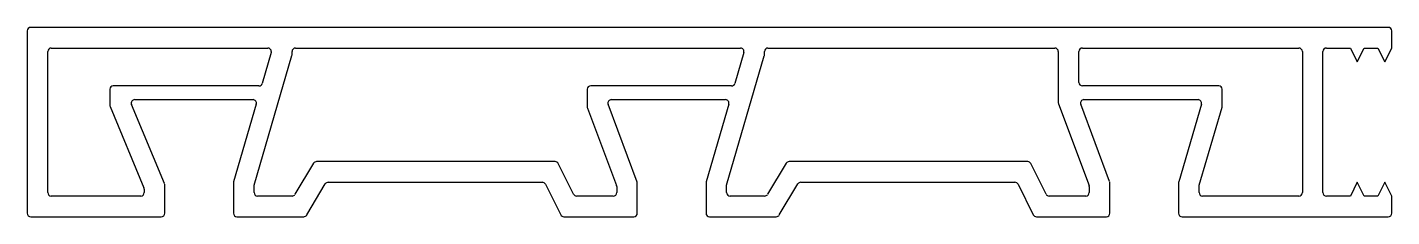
# Model space of a CAD drawing. Extents: x -93 to 105, y 12 to 39.
import ezdxf

# ---------------------------------------------------------------- set-up
doc = ezdxf.new("R2010")
doc.units = 0
doc.layers.get('0').update_dxf_attribs({"linetype": 'CONTINUOUS'})

msp = doc.modelspace()

# ---------------------------------------------------------------- linework, layer by layer
for p, q in [((-93.11, 38.83), (-93.11, 12.33)), ((104.89, 39.33), (-92.61, 39.33)), ((105.39, 36.33), (105.39, 38.83)), ((-90.11, 15.33), (-90.11, 35.83)), ((-89.61, 36.33), (-58.11, 36.33)), ((-57.61, 35.83), (-57.61, 35.69)), ((-54.59, 35.4), (-54.59, 35.83)), ((-54.09, 36.33), (10.66, 36.33)), ((14.14, 35.33), (14.14, 35.83)), ((14.64, 36.33), (56.39, 36.33)), ((56.89, 35.83), (56.89, 28.38)), ((59.89, 31.33), (59.89, 35.83)), ((60.39, 36.33), (91.89, 36.33)), ((92.39, 35.83), (92.39, 15.33)), ((95.39, 15.33), (95.39, 35.83)), ((95.89, 36.33), (99.39, 36.33)), ((99.39, 36.33), (100.39, 34.33)), ((100.39, 34.33), (101.39, 36.33)), ((101.39, 36.33), (103.39, 36.33)), ((103.39, 36.33), (104.39, 34.33)), ((104.39, 34.33), (105.39, 36.33)), ((-60.11, 16.4), (-54.61, 35.26)), ((-57.61, 35.69), (-58.92, 31.19)), ((8.64, 16.4), (14.12, 35.19)), ((11.14, 35.69), (9.83, 31.19)), ((-81.11, 30.33), (-81.11, 28.03)), ((-59.4, 30.83), (-80.61, 30.83)), ((-11.64, 30.33), (-11.64, 27.79)), ((9.35, 30.83), (-11.14, 30.83)), ((80.23, 30.83), (60.39, 30.83)), ((80.73, 27.9), (80.73, 30.33)), ((-81.07, 27.84), (-76.15, 16.03)), ((-73.15, 16.63), (-77.94, 28.14)), ((-77.48, 28.83), (-60.27, 28.83)), ((-59.79, 28.19), (-63.09, 16.9)), ((-4.36, 16.83), (-8.6, 28.16)), ((-8.14, 28.83), (8.48, 28.83)), ((8.96, 28.19), (5.66, 16.9)), ((56.92, 28.2), (61.36, 16.37)), ((64.36, 16.92), (60.15, 28.16)), ((60.61, 28.83), (77.23, 28.83)), ((77.71, 28.19), (74.41, 16.9)), ((-11.6, 27.61), (-7.39, 16.37)), ((77.39, 16.4), (80.71, 27.76)), ((-51.45, 19.59), (-54.16, 15.08)), ((-16.31, 19.83), (-51.02, 19.83)), ((-13.64, 15.11), (-15.86, 19.56)), ((17.3, 19.59), (14.59, 15.08)), ((52.44, 19.83), (17.73, 19.83)), ((55.11, 15.11), (52.89, 19.56)), ((-73.11, 12.33), (-73.11, 16.43)), ((-63.11, 16.76), (-63.11, 12.33)), ((-60.11, 15.33), (-60.11, 16.4)), ((-52.46, 12.08), (-49.75, 16.59)), ((-49.32, 16.83), (-18.17, 16.83)), ((-17.72, 16.56), (-15.5, 12.11)), ((-7.36, 16.2), (-7.36, 15.33)), ((-4.36, 12.33), (-4.36, 16.83)), ((5.64, 16.76), (5.64, 12.33)), ((8.64, 15.33), (8.64, 16.4)), ((16.29, 12.08), (19, 16.59)), ((19.43, 16.83), (50.58, 16.83)), ((51.03, 16.56), (53.25, 12.11)), ((61.39, 16.2), (61.39, 15.33)), ((64.39, 12.33), (64.39, 16.74)), ((74.39, 16.76), (74.39, 12.33)), ((77.39, 15.33), (77.39, 16.4)), ((100.39, 16.83), (99.39, 14.83)), ((101.39, 14.83), (100.39, 16.83)), ((104.39, 16.83), (103.39, 14.83)), ((105.39, 14.83), (104.39, 16.83)), ((-76.61, 14.83), (-89.61, 14.83)), ((-76.11, 15.83), (-76.11, 15.33)), ((-54.59, 14.83), (-59.61, 14.83)), ((-7.86, 14.83), (-13.19, 14.83)), ((14.16, 14.83), (9.14, 14.83)), ((60.89, 14.83), (55.56, 14.83)), ((91.89, 14.83), (77.89, 14.83)), ((99.39, 14.83), (95.89, 14.83)), ((103.39, 14.83), (101.39, 14.83)), ((105.39, 12.33), (105.39, 14.83)), ((-92.61, 11.83), (-73.61, 11.83)), ((-62.61, 11.83), (-52.89, 11.83)), ((-15.05, 11.83), (-4.86, 11.83)), ((6.14, 11.83), (15.86, 11.83)), ((53.7, 11.83), (63.89, 11.83)), ((74.89, 11.83), (104.89, 11.83))]:
    msp.add_line(p, q)
for centre, start, end in [((-92.61, 38.83), 90, 180), ((104.89, 38.83), 0, 90), ((-89.61, 35.83), 90, 180), ((-58.11, 35.83), 0, 90), ((-54.09, 35.83), 90, 180), ((10.66, 35.83), 343.7398, 90), ((14.64, 35.83), 90, 180), ((56.39, 35.83), 0, 90), ((60.39, 35.83), 90, 180), ((91.89, 35.83), 0, 90), ((95.89, 35.83), 90, 180), ((-55.09, 35.4), 343.7398, 0), ((13.64, 35.33), 343.7398, 0), ((-80.61, 30.33), 90, 180), ((-59.4, 31.33), 270, 343.7398), ((-11.14, 30.33), 90, 180), ((9.35, 31.33), 270, 343.7398), ((60.39, 31.33), 180, 270), ((80.23, 30.33), 0, 90), ((-80.61, 28.03), 180, 202.6199), ((-77.48, 28.33), 90, 202.6199), ((-60.27, 28.33), 343.7398, 90), ((-8.14, 28.33), 90, 200.556), ((8.48, 28.33), 343.7398, 90), ((57.39, 28.38), 180, 200.556), ((60.61, 28.33), 90, 200.556), ((77.23, 28.33), 343.7398, 90), ((80.23, 27.9), 343.7398, 0), ((-11.14, 27.79), 180, 200.556), ((-51.02, 19.33), 90, 149.0362), ((-16.31, 19.33), 26.5651, 90), ((17.73, 19.33), 90, 149.0362), ((52.44, 19.33), 26.5651, 90), ((-76.61, 15.83), 360, 22.6199), ((-73.61, 16.43), 360, 22.6199), ((-62.61, 16.76), 163.7398, 180), ((-49.32, 16.33), 90, 149.0362), ((-18.17, 16.33), 26.5651, 90), ((-7.86, 16.2), 0, 20.556), ((6.14, 16.76), 163.7398, 180), ((19.43, 16.33), 90, 149.0362), ((50.58, 16.33), 26.5651, 90), ((60.89, 16.2), 0, 20.556), ((63.89, 16.74), 0, 20.556), ((74.89, 16.76), 163.7398, 180), ((-89.61, 15.33), 180, 270), ((-76.61, 15.33), 270, 0), ((-59.61, 15.33), 180, 270), ((-54.59, 15.33), 270, 329.0362), ((-13.19, 15.33), 206.5651, 270), ((-7.86, 15.33), 270, 0), ((9.14, 15.33), 180, 270), ((14.16, 15.33), 270, 329.0362), ((55.56, 15.33), 206.5651, 270), ((60.89, 15.33), 270, 0), ((77.89, 15.33), 180, 270), ((91.89, 15.33), 270, 0), ((95.89, 15.33), 180, 270), ((-92.61, 12.33), 180, 270), ((-73.61, 12.33), 270, 0), ((-62.61, 12.33), 180, 270), ((-52.89, 12.33), 270, 329.0362), ((-15.05, 12.33), 206.5651, 270), ((-4.86, 12.33), 270, 0), ((6.14, 12.33), 180, 270), ((15.86, 12.33), 270, 329.0362), ((53.7, 12.33), 206.5651, 270), ((63.89, 12.33), 270, 0), ((74.89, 12.33), 180, 270), ((104.89, 12.33), 270, 0)]:
    msp.add_arc(centre, 0.5, start, end)

doc.saveas('drawing.dxf')
